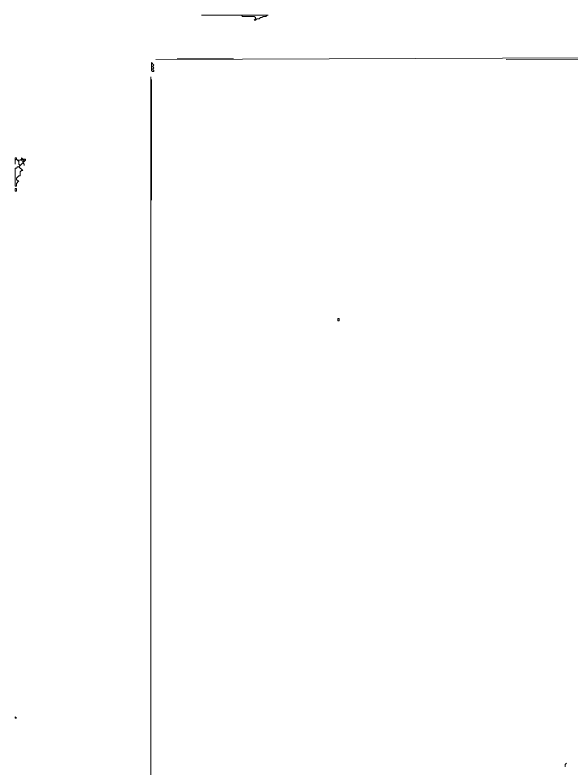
# Model space of a CAD drawing. Extents: x 10 to 1972, y 11 to 1392.
# Drawn here: x 10 to 443, y 806 to 1392 of the extents above; entities that cross this region are included whole.
import ezdxf

# ---------------------------------------------------------------- set-up
doc = ezdxf.new("R2010")
doc.units = 0
doc.layers.add('TRACE_STRAIGHT', color=5, linetype='Continuous', lineweight=0)
doc.layers.add('TRACE_TEXT_SYMBOL', color=6, linetype='Continuous', lineweight=0)

msp = doc.modelspace()

# ---------------------------------------------------------------- linework, layer by layer
at = {"layer": 'TRACE_STRAIGHT', "color": 5}
for p, q in [((119.37, 1357.56), (599.37, 1359.07)), ((136, 1358), (180, 1358)), ((391.88, 1357.56), (549.38, 1357.67)), ((115.54, 53.88), (115.55, 1343.88)), ((116, 1342), (116, 1248))]:
    msp.add_line(p, q, dxfattribs=at)
at = {"layer": 'TRACE_TEXT_SYMBOL', "color": 6}
for points in [[(155, 1392), (186, 1392), (187, 1391), (196, 1391), (197, 1390), (197, 1389), (196, 1388), (197, 1388), (198, 1389), (200, 1389), (201, 1390), (202, 1390), (203, 1391), (205, 1391), (206, 1392), (207, 1392)], [(116, 1355), (116, 1349), (117, 1348), (118, 1348), (118, 1349), (117, 1350), (118, 1351), (117, 1352), (118, 1353)], [(10, 1281), (10, 1276), (10, 1279), (11, 1280), (13, 1278), (13, 1276), (14, 1275), (13, 1274), (12, 1274), (11, 1273), (10, 1273), (10, 1259), (11, 1259), (11, 1261), (13, 1263), (12, 1263), (11, 1264), (11, 1265), (13, 1267), (14, 1267), (14, 1270), (15, 1271), (16, 1271), (13, 1274), (16, 1277), (17, 1276), (17, 1275), (17, 1276), (16, 1277), (18, 1279), (18, 1280), (16, 1280), (15, 1281), (15, 1280), (14, 1279), (12, 1279), (11, 1280), (11, 1281)], [(15, 1279), (16, 1280), (17, 1279), (16, 1278)], [(10, 1257), (11, 1257), (11, 1255), (10, 1255)], [(261, 1156), (262, 1156), (262, 1154), (261, 1154)], [(10, 846), (10, 845), (11, 845)], [(439, 810), (438, 809), (438, 807), (438, 809)]]:
    msp.add_lwpolyline(points, close=True, dxfattribs=at)

doc.saveas('drawing.dxf')
